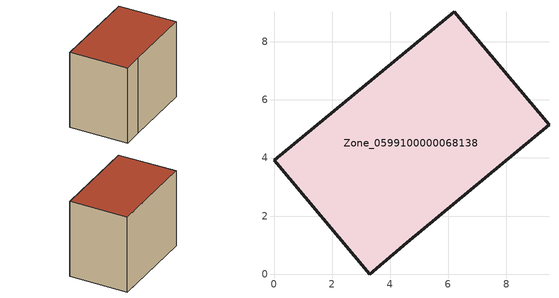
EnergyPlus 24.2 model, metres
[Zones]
Zone_0599100000068138
 floor ground (C_G): 4.58,1.08 3.3,0 0,3.93 6.2,9.03 9.47,5.14 z0
 wall outside (C_F): 6.2,9.03 0,3.93 3.3,0 4.58,1.08 9.47,5.14 6.2,9.03 z0:6.86
 roof outside (C_R): 9.47,5.14 6.2,9.03 0,3.93 3.3,0 4.58,1.08 z6.86
[BUILDING]
Pand.0599100000068138: North Axis=0; Terrain=City; Loads Convergence Tolerance Value=0.04; Temperature Convergence Tolerance Value=0.4; Solar Distribution=FullExterior; Maximum Number of Warmup Days=25; Minimum Number of Warmup Days=1
[Site:Location]
Rotterdam.The.Hague.AP_ZH_NLD Design_Conditions: Latitude=51.96; Longitude=4.45; Time Zone=1; Elevation=-4.5
[SITE:GROUNDTEMPERATURE:BUILDINGSURFACE]
18, 18, 18, 18, 18, 18, 18, 18, 18, 18, 18, 18
[MATERIAL] Thermal Absorptance=0.9; Solar Absorptance=0.7; Visible Absorptance=0.7
Name | Roughness | Thickness | Conductivity | Density | Specific Heat
G.TI.1946 | MediumSmooth | 0.15 | 1 | 540 | 1210
F.TI.1946 | Rough | 0.3 | 0.857143 | 1920 | 840
R.TI.1946 | MediumRough | 0.2 | 0.1 | 1500 | 1000
[CONSTRUCTION]
C_G: G.TI.1946
C_F: F.TI.1946
C_R: R.TI.1946
[ZONE]
Zone_0599100000068138: Type=1; Multiplier=1; Ceiling Height=Autocalculate; Volume=Autocalculate; Floor Area=autocalculate; Part of Total Floor Area=Yes
[ZONEINFILTRATION:DESIGNFLOWRATE]
Infil_Zone_0599100000068138: Zone or ZoneList or Space or SpaceList=Zone_0599100000068138; Schedule=AlwaysOn; Design Flow Rate Calculation Method=Flow/Area; Flow Rate per Floor Area=0.003; Constant Term Coefficient=1; Temperature Term Coefficient=0; Velocity Term Coefficient=0; Velocity Squared Term Coefficient=0
[HVACTEMPLATE:ZONE:IDEALLOADSAIRSYSTEM]
Zone_0599100000068138: Maximum Heating Supply Air Temperature=50; Minimum Cooling Supply Air Temperature=13; Maximum Heating Supply Air Humidity Ratio=0.0156; Minimum Cooling Supply Air Humidity Ratio=0.0077; Heating Limit=NoLimit; Cooling Limit=NoLimit; Dehumidification Control Type=ConstantSensibleHeatRatio; Cooling Sensible Heat Ratio=0.7; Dehumidification Setpoint=60; Humidification Control Type=None; Humidification Setpoint=30; Outdoor Air Method=None; Outdoor Air Flow Rate per Person=0.00944; Outdoor Air Flow Rate per Zone Floor Area=0; Outdoor Air Flow Rate per Zone=0; Demand Controlled Ventilation Type=None; Outdoor Air Economizer Type=NoEconomizer; Heat Recovery Type=None; Sensible Heat Recovery Effectiveness=0.7; Latent Heat Recovery Effectiveness=0.65
[ZONECONTROL:THERMOSTAT]
ThermostatControl_Zone_0599100000068138: Zone or ZoneList=Zone_0599100000068138; Control Type Schedule=DualSetpointControlType; Control 1=Thermostat_Zone_0599100000068138; Temperature Difference Between Cutout And Setpoint=0
[THERMOSTATSETPOINT:DUALSETPOINT]
Thermostat_Zone_0599100000068138: Heating Setpoint Temperature Schedule=HeatingSetpoint_Zone_0599100000068138; Cooling Setpoint Temperature Schedule=CoolingSetpoint_Zone_0599100000068138
[SCHEDULE:COMPACT]
HeatingSetpoint_Zone_0599100000068138: Through: 12/31, For: AllDays, Until: 24:00, 21
CoolingSetpoint_Zone_0599100000068138: Through: 12/31, For: AllDays, Until: 24:00, 24
DualSetpointControlType: Through: 12/31, For: AllDays, Until: 24:00, 4
AlwaysOn: Through: 12/31, For: AllDays, Until: 24:00, 1
